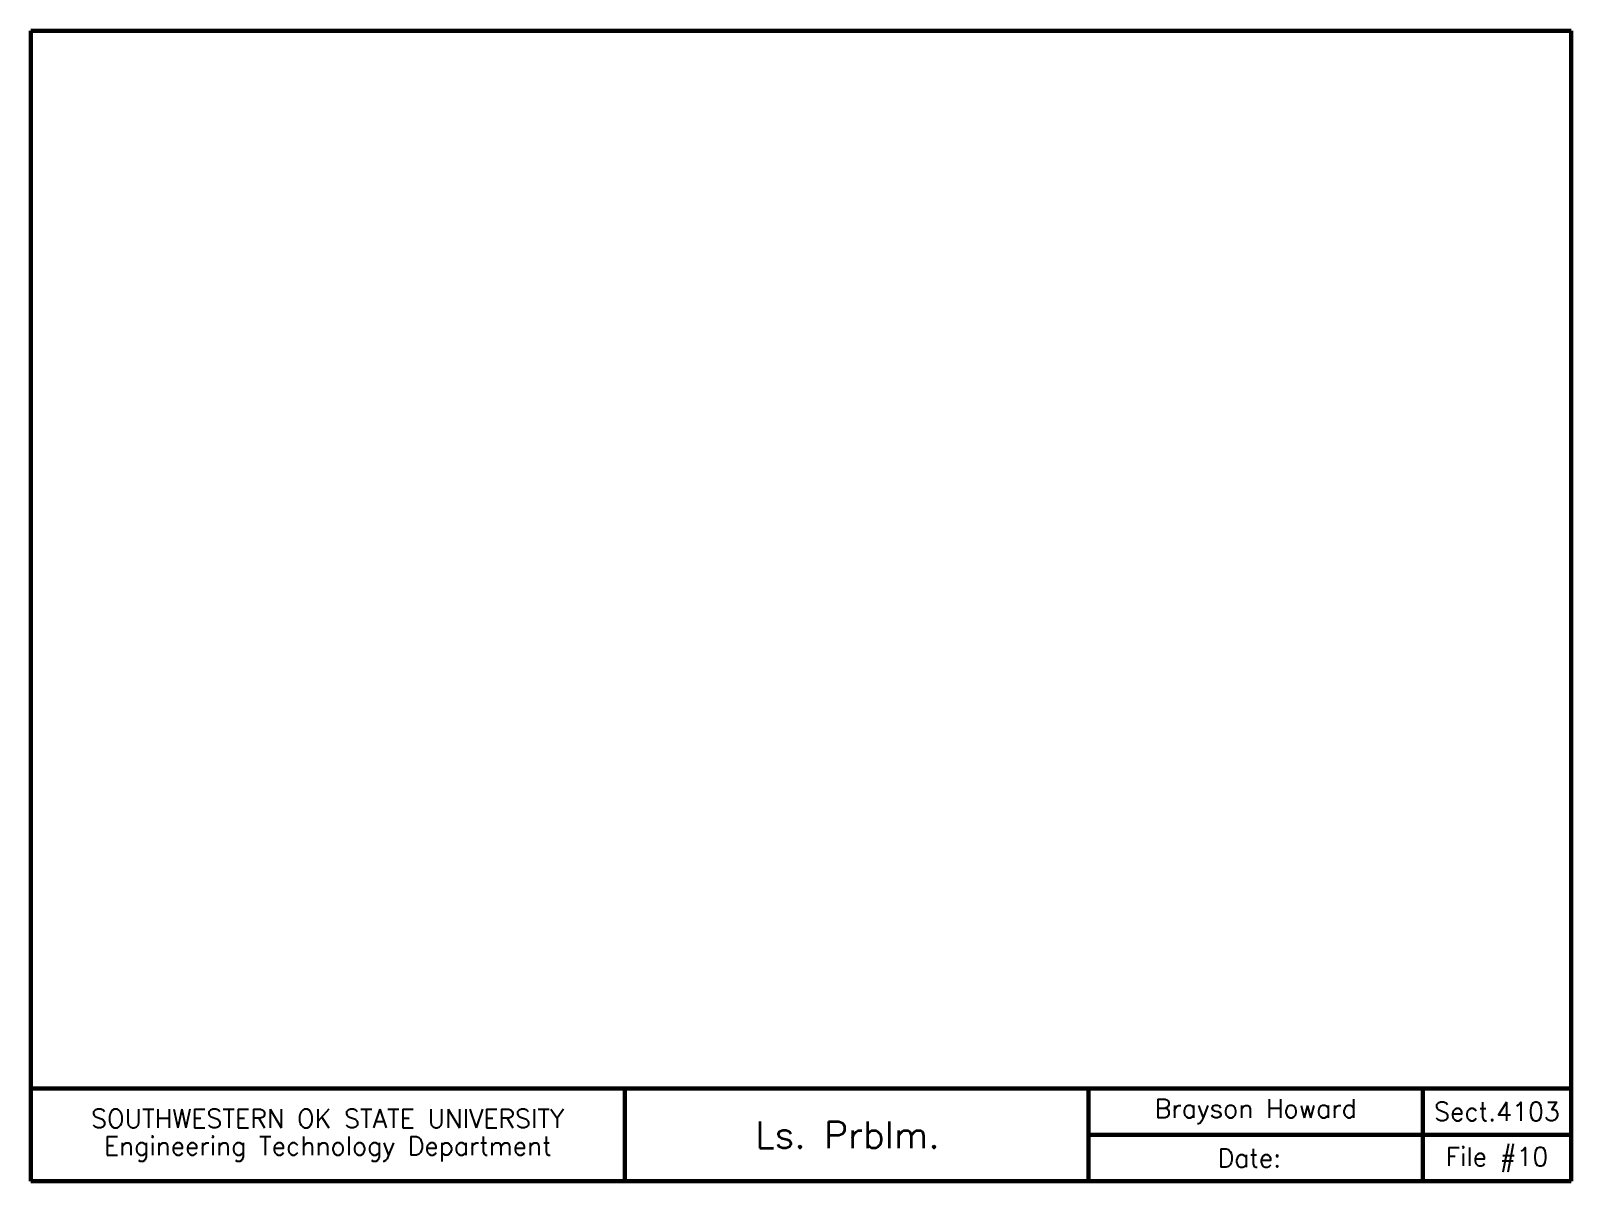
# Model space of a CAD drawing. Header units: inches. Extents: x 0 to 10.4, y 0 to 7.8.
import ezdxf
from ezdxf.enums import TextEntityAlignment as Align

# ---------------------------------------------------------------- set-up
doc = ezdxf.new("R2010")
doc.units = ezdxf.units.IN
doc.header["$MEASUREMENT"] = 0
doc.layers.add('Borders', color=1, linetype='Continuous', lineweight=60)
doc.layers.add('Text', color=5, linetype='Continuous')
doc.styles.add('Romans', font='romans.shx')

msp = doc.modelspace()

# ---------------------------------------------------------------- linework, layer by layer
at = {"layer": 'Borders'}
for p, q in [((10.375, 7.75), (0, 7.75)), ((0, 7.75), (0, 0)), ((10.375, 0), (10.375, 7.75)), ((0, 0.625), (10.375, 0.625)), ((4, 0.625), (4, 0)), ((7.125, 0), (7.125, 0.625)), ((9.375, 0), (9.375, 0.625)), ((7.125, 0.312), (10.375, 0.312)), ((0, 0), (10.375, 0))]:
    msp.add_line(p, q, dxfattribs=at)

# ---------------------------------------------------------------- texts
at = {"layer": 'Text', "style": 'Romans'}
for s, height, p in [('Brayson Howard', 0.125, (8.25, 0.469)), ('Sect.4103', 0.125, (9.875, 0.469)), ('SOUTHWESTERN OK STATE UNIVERSITY', 0.125, (2, 0.422)), ('Ls. Prblm. ', 0.18, (5.562, 0.312)), ('Engineering Technology Department', 0.125, (2, 0.22)), ('Date: ', 0.125, (8.25, 0.156)), ('File #10', 0.125, (9.875, 0.156))]:
    msp.add_text(s, height=height, dxfattribs=at).set_placement(p, align=Align.MIDDLE)

doc.saveas('drawing.dxf')
